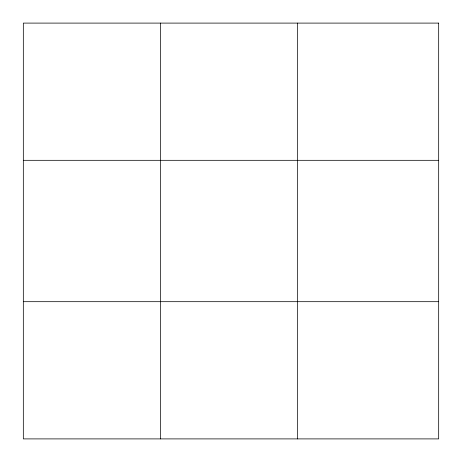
<?xml version="1.0" encoding="UTF-8"?>
<svg xmlns="http://www.w3.org/2000/svg" width="462" height="462" viewBox="0 0 462 462"><rect width="100%" height="100%" fill="white"/><g stroke="black" fill="none" stroke-linecap="round" stroke-linejoin="round"><path stroke-width="0.69" d="M160.389 438.9L160.389 23.1M297.459 438.9L297.459 23.1M23.325 160.314L438.675 160.314M23.325 301.686L438.675 301.686M438.675 23.1L438.675 438.9L23.325 438.9L23.325 23.1L438.675 23.1"/></g></svg>
